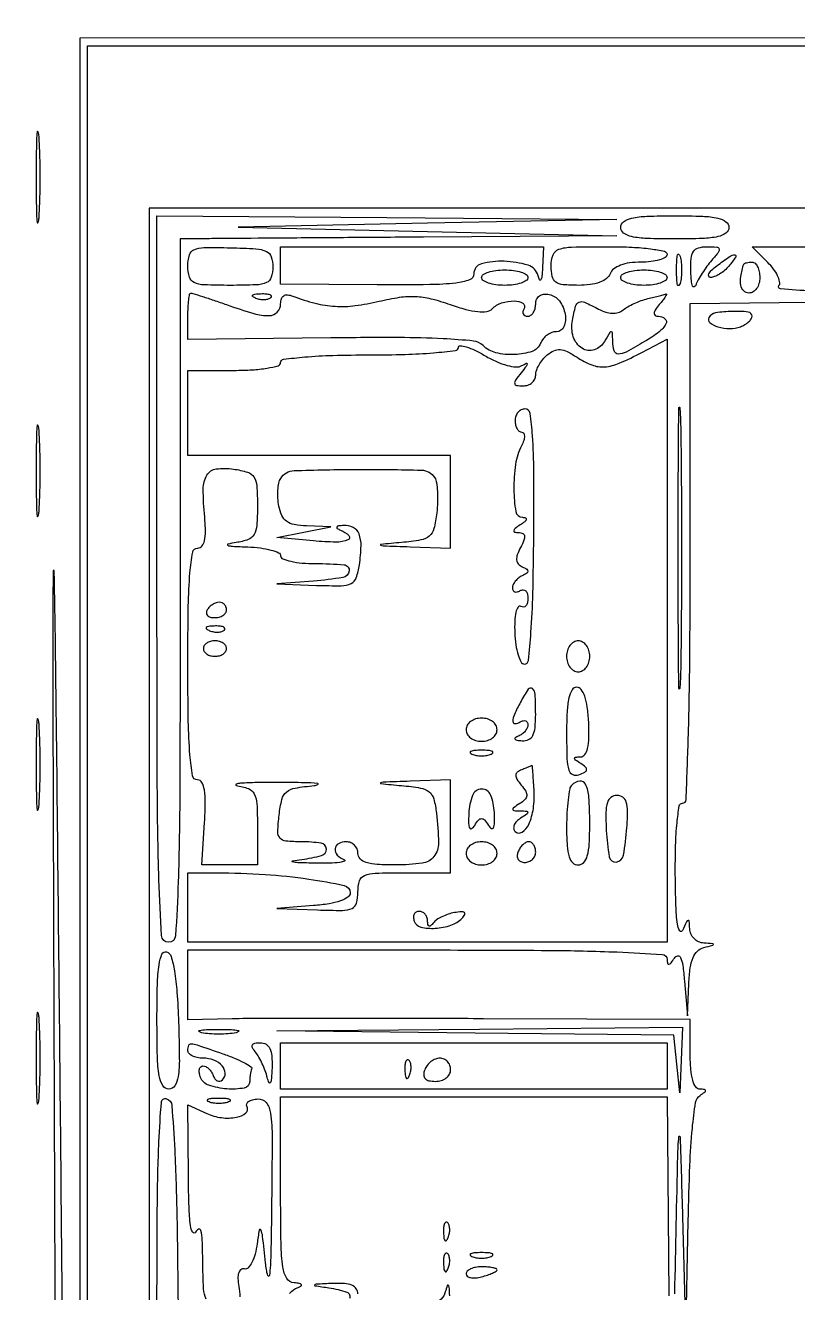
# Model space of a CAD drawing. Extents: x 23 to 255, y 40 to 184.
# Drawn here: x 95.34 to 103.8, y 161.9 to 175.77 of the extents above; entities that cross this region are included whole.
import ezdxf

# ---------------------------------------------------------------- set-up
doc = ezdxf.new("R2010")
doc.units = 0
doc.header["$MEASUREMENT"] = 0

msp = doc.modelspace()

# ---------------------------------------------------------------- linework, layer by layer
for points in [[(207.919475, 175.632891, 0.000007), (191.762556, 175.634099, 0.00002), (173.0434, 175.634494, 0.000013), (151.49745, 175.633531), (95.9364, 175.6296), (95.9364, 167.4234), (95.9364, 159.2172)], [(102.4506, 161.8821, -0.000193), (102.48318, 163.392046, -0.019366), (102.496021, 163.603373, -0.936672), (102.509064, 163.602928, -0.00086), (102.534981, 162.7281), (102.572752, 161.3745), (102.598574, 162.682228, -0.004525), (102.615989, 163.286886, -0.014002), (102.642865, 163.694467, -0.013295), (102.677127, 163.97757, -0.217792), (102.727848, 164.055682, 0.014304), (102.779391, 164.090537, 0.250517), (102.788007, 164.108075, 0.374542), (102.777129, 164.119728, 0.022702), (102.72555, 164.122705, -0.250085), (102.680113, 164.147667, -0.077213), (102.646897, 164.221217, -0.048342), (102.626146, 164.339642, -0.019216), (102.6198, 164.5047), (102.6198, 164.8854), (100.35675, 164.894366, 0.000491), (99.454579, 164.897053, 0.000611), (98.615576, 164.897704, 0.000496), (97.911029, 164.89669, 0.00463), (97.60725, 164.893139), (97.1208, 164.882947), (97.1208, 165.264873), (97.1208, 165.6468), (99.7434, 165.6468, -0.00168), (101.074108, 165.642327, -0.00839), (101.820341, 165.624787, -0.006198), (102.312482, 165.598838, -0.391743), (102.367295, 165.54105, 0.053819), (102.372226, 165.500084, 0.409556), (102.387081, 165.490645, 0.181323), (102.409923, 165.505291, 0.019464), (102.446204, 165.557983, -0.214594), (102.482491, 165.581963, -0.3426), (102.513532, 165.565048, -0.0698), (102.537685, 165.47856, -0.011243), (102.557028, 165.304183), (102.59024, 164.9277), (102.60502, 165.281047, -0.022413), (102.619712, 165.450229, -0.065649), (102.650027, 165.563026, -0.102697), (102.698506, 165.63414, -0.128747), (102.76785, 165.673083, 0.001923), (102.867355, 165.699496, 0.339035), (102.8736, 165.707647, 0.392517), (102.867165, 165.714581, 0.002113), (102.76785, 165.721586, -0.095774), (102.710871, 165.736571, -0.087643), (102.661543, 165.772007, -0.087694), (102.627362, 165.822178, -0.096038), (102.613854, 165.87945, 0.011173), (102.608711, 165.961645, 0.467319), (102.595935, 165.970606, 0.223503), (102.578397, 165.95576, 0.005675), (102.5352, 165.8583, -0.612214), (102.504745, 165.85628, -0.103059), (102.479367, 165.929667, -0.024082), (102.463099, 166.13416, -0.005908), (102.456546, 166.47165, -0.008719), (102.459687, 166.790914, -0.018226), (102.475512, 167.038899, -0.014388), (102.499475, 167.223708, -0.368737), (102.5352, 167.2542, 0.403237), (102.575145, 167.29267, 0.001676), (102.597996, 167.959228, 0.005592), (102.614748, 168.808016, 0.002138), (102.6198, 169.989714), (102.6198, 172.725228), (104.566867, 172.744403)], [(95.69618, 156.092772, 0.000016), (95.717608, 153.083264, 0.196413)], [(95.746477, 161.700108, 0.000177), (95.72845, 163.643763, 0.000183), (95.706066, 165.883646, 0.000178), (95.681864, 168.1425, 0.001636), (95.658171, 169.794553, 0.988867), (95.645104, 169.794469, 0.00195), (95.643508, 167.978635, 0.00017), (95.659018, 163.3626, 0.000318), (95.676122, 159.418744, 0.000529)], [(96.7824, 161.63535, -0.001763), (96.786759, 162.871347, -0.009324), (96.804167, 163.548515, -0.008404), (96.830594, 163.980104, -0.487476), (96.88815, 164.018282, -0.302341), (96.945341, 163.944912, -0.006147), (96.976094, 163.454352, -0.008474), (97.000449, 162.724679, -0.001872), (97.016309, 161.473232)], [(97.31982, 161.825207, -0.094941), (97.292641, 161.939292, -0.008085), (97.284054, 162.24165, 0.006948), (97.278107, 162.46931, 0.050796), (97.262739, 162.577171, 0.460116), (97.236911, 162.590139, 0.194336), (97.2054, 162.5589, -0.610868), (97.174948, 162.55682, -0.103955), (97.149561, 162.629726, -0.024164), (97.133297, 162.833631, -0.005916), (97.126746, 163.170436), (97.1208, 163.951173), (97.326905, 163.857265, 0.074892), (97.488062, 163.811268, 0.076939), (97.654073, 163.815429, 0.134634), (97.75541, 163.863917, 0.367984), (97.766523, 163.936641, -0.242211), (97.764433, 163.963276, -0.1491), (97.784982, 163.988023, -0.084955), (97.828409, 164.007016, -0.041925), (97.888061, 164.01658, -0.254214), (97.97759, 163.976309, -0.130939), (98.025668, 163.859288, -0.03298), (98.042505, 163.594466, -0.00246), (98.037178, 162.870892, -0.001872), (98.028161, 162.308225, -0.020677), (98.014407, 162.083443, -0.839549), (97.994708, 162.082031, -0.035563), (97.970304, 162.2205, 0.002305), (97.938588, 162.513113, 0.074096), (97.920151, 162.582279, 0.741313), (97.902091, 162.580221, 0.012738), (97.878776, 162.432, -0.031413), (97.856565, 162.318562, -0.05206), (97.822225, 162.227381, -0.070761), (97.781587, 162.168675, -0.259004), (97.740113, 162.155062, 0.198974), (97.701826, 162.147178, 0.166765), (97.676738, 162.11379, 0.090203), (97.668427, 162.052132, 0.033376), (97.678317, 161.964712, -0.035787), (97.690548, 161.851735, -0.185236)], [(98.233123, 161.886601, -0.118122), (98.32635, 161.952971, 0.051902), (98.360024, 161.970813, 0.449116), (98.362057, 161.985709, 0.185333), (98.340442, 161.997396, 0.021021), (98.28405, 162.002321, -0.252822), (98.204527, 162.050027, -0.098139), (98.160374, 162.175033, -0.032482), (98.140154, 162.430646, -0.003499), (98.136, 163.0242), (98.136, 164.0394), (100.251, 164.0394), (102.366, 164.0394), (102.384994, 161.86095)], [(98.982, 161.8821, 0.154004), (98.964304, 161.938192, 0.142411), (98.917138, 161.976073, 0.08325), (98.833942, 161.995345, 0.026901), (98.70705, 161.996324, 0.000897), (98.52392, 161.987552, 0.202175), (98.508732, 161.980241, 0.591928), (98.511684, 161.972046, 0.001448), (98.66475, 161.948405, -0.045007), (98.861823, 161.900116, -0.465097), (98.888351, 161.831695, -0.240543)], [(99.987386, 161.86095, 0.005718), (99.981295, 161.957588, 0.197309), (99.971283, 161.977595, 0.541772), (99.959184, 161.97417, 0.01159), (99.938883, 161.90325, -0.287879), (99.810252, 161.782311, -0.042998)]]:
    msp.add_lwpolyline(points, format="xyb")
msp.add_lwpolyline([(123.3045, 173.7684), (96.6978, 173.7684), (96.6978, 166.5351), (96.6978, 159.3018), (96.3594, 159.3018), (96.021, 159.3018), (96.021, 167.4234), (96.021, 175.545), (138.5325, 175.545)])
for points in [[(95.460099, 174.1068, 0.002911), (95.461953, 173.788313, 0.014551), (95.469226, 173.609907, 0.813012), (95.479871, 173.608454, 0.067956), (95.491171, 173.66265, 0.01099), (95.500856, 173.864852, 0.006471), (95.503988, 174.1068, 0.006471), (95.500856, 174.348748, 0.01099), (95.491171, 174.55095, 0.067956), (95.479871, 174.605146, 0.813012), (95.469226, 174.603693, 0.014551), (95.461953, 174.425287, 0.002911)], [(99.7434, 173.602272), (97.6707, 173.559891), (99.7434, 173.512463), (101.8161, 173.465035), (99.7011, 173.450242, 0.000035), (98.870884, 173.444377, 0.000049), (98.126615, 173.438994, 0.00003), (97.5001, 173.434365, 0.000615), (97.31115, 173.432725), (97.0362, 173.43), (97.0362, 169.5807, -0.000871), (97.032371, 167.382962, -0.007368), (97.014353, 166.3941, -0.007621), (96.985854, 165.803245, -0.395753), (96.9093, 165.7314, -0.396568), (96.832539, 165.803643, -0.007179), (96.804225, 166.41525, -0.007135), (96.786221, 167.436088, -0.000841), (96.7824, 169.7076), (96.7824, 173.6838), (99.29925, 173.664226), (101.8161, 173.644652)], [(103.0428, 173.5569, -0.241448), (103.010876, 173.494644, -0.103378), (102.92295, 173.455682, -0.044348), (102.756274, 173.435169, -0.008455), (102.4506, 173.43, -0.008455), (102.144926, 173.435169, -0.044348), (101.97825, 173.455682, -0.103378), (101.890324, 173.494644, -0.241448), (101.8584, 173.5569, -0.241448), (101.890324, 173.619156, -0.103378), (101.97825, 173.658118, -0.044348), (102.144926, 173.678631, -0.008455), (102.4506, 173.6838, -0.008455), (102.756274, 173.678631, -0.044348), (102.92295, 173.658118, -0.103378), (103.010876, 173.619156, -0.241448)], [(98.0514, 173.122772, -0.078187), (98.033732, 173.010475, -0.216294), (97.981136, 172.952658, -0.093069), (97.868758, 172.927407, -0.008856), (97.5861, 172.9224, -0.008624), (97.298597, 172.927359, -0.098168), (97.188568, 172.953145, -0.221599), (97.137339, 173.0129, -0.068251), (97.1208, 173.133499, -0.066424), (97.136955, 173.254565, -0.228575), (97.187494, 173.312803, -0.099493), (97.296149, 173.335769, -0.008253), (97.5861, 173.333872, -0.009237), (97.866286, 173.32223, -0.091735), (97.980004, 173.294045, -0.209242), (98.033344, 173.234723, -0.080125)], [(101.002586, 173.11275, -0.010989), (100.996612, 173.019728, -0.109045), (100.984997, 172.982617, -0.602595), (100.970711, 172.983109, -0.049066), (100.954083, 173.02815, 0.260001), (100.844621, 173.14232, 0.066892), (100.583295, 173.185599, 0.072554), (100.333556, 173.156924, 0.340187), (100.251, 173.049627, -0.314228), (100.204894, 172.983507, -0.059759), (100.054026, 172.947611, -0.025968), (99.769587, 172.929872, -0.003836), (99.1935, 172.928322), (98.136, 172.933592), (98.136, 173.139496), (98.136, 173.3454), (99.5742, 173.3454), (101.0124, 173.3454)], [(102.366, 173.2608, -0.27324), (102.346745, 173.228197, -0.054371), (102.281679, 173.201051, -0.043794), (102.188936, 173.18234, -0.027893), (102.078951, 173.1762, 0.034405), (101.956658, 173.167775, 0.056009), (101.855929, 173.142112, 0.071188), (101.782783, 173.101818, 0.140603), (101.743206, 173.0493, -0.14238), (101.702871, 172.996161, -0.072248), (101.628338, 172.955981, -0.055587), (101.52443, 172.93065, -0.032025), (101.395755, 172.9224, -0.021027), (101.227585, 172.929475, -0.133774), (101.148026, 172.958523, -0.189989), (101.108799, 173.018493, -0.050984), (101.097, 173.1339, -0.088353), (101.118799, 173.256301, -0.227967), (101.1816, 173.3172, -0.075599), (101.32137, 173.341313, -0.004982), (101.7315, 173.3454, -0.011522), (101.983399, 173.339594, -0.02162), (102.186225, 173.32143, -0.018508), (102.337841, 173.295472, -0.354925)], [(102.855451, 173.19735, 0.020859), (102.802651, 173.131375, 0.016194), (102.750658, 173.055513, 0.016473), (102.706734, 172.981484, 0.037571), (102.679818, 172.9224, -0.230856), (102.661883, 172.905193, -0.404033), (102.644902, 172.913543, -0.064543), (102.632008, 172.972057, -0.015927), (102.626479, 173.07045, -0.024704), (102.630142, 173.216295, -0.124116), (102.65573, 173.293128, -0.18394), (102.708769, 173.332497, -0.068788), (102.802112, 173.3454, -0.01673), (102.909057, 173.341821, -0.29789), (102.935301, 173.322037, -0.257691), (102.929765, 173.287422, -0.013408)], [(106.5114, 173.0916), (106.5114, 172.8378), (105.025907, 172.8378, -0.004031), (104.401627, 172.842833, -0.010154), (103.94727, 172.859393, -0.006105), (103.609284, 172.882734, -0.560413), (103.590793, 172.919314, 0.195088), (103.598153, 172.962646, 0.057736), (103.575764, 173.027493, 0.048417), (103.53114, 173.101175, 0.036039), (103.468886, 173.173114), (103.2966, 173.3454), (104.904, 173.3454), (106.5114, 173.3454)], [(102.508917, 172.94355, -0.161593), (102.494678, 172.921627, -0.542911), (102.481592, 172.925969, -0.052887), (102.472572, 172.985682, -0.011065), (102.470227, 173.0916, -0.011065), (102.472572, 173.197518, -0.052887), (102.481592, 173.257231, -0.542911), (102.494678, 173.261573, -0.161593), (102.508917, 173.23965, -0.039571), (102.520948, 173.172201, -0.024357), (102.524876, 173.0916, -0.024357), (102.520948, 173.010999, -0.039571)], [(103.0428, 173.1339, -0.041094), (102.995453, 173.085545, -0.039927), (102.940398, 173.045067, -0.042752), (102.886141, 173.017594, -0.10323), (102.842091, 173.009691, -0.282417), (102.822256, 173.022649, -0.239048), (102.822961, 173.048077, -0.079596), (102.854115, 173.088567, -0.027143), (102.91092, 173.136591, -0.009424), (103.051772, 173.239011, -0.158883), (103.106122, 173.25551, -0.598434), (103.117802, 173.232622, -0.021517)], [(103.3812, 173.007, -0.068844), (103.372253, 172.94233, -0.085114), (103.346122, 172.887502, -0.09991), (103.307323, 172.850843, -0.140386), (103.261786, 172.8378, -0.199037), (103.205252, 172.861233, -0.153543), (103.174118, 172.921005, -0.08573), (103.173675, 173.020099, -0.032616), (103.205527, 173.15505, -0.229699), (103.213151, 173.163258, -0.035637), (103.23495, 173.169987, -0.033634), (103.263723, 173.174659, -0.02343), (103.2966, 173.1762, -0.191087), (103.328907, 173.163385, -0.088204), (103.356349, 173.126497, -0.068025), (103.374966, 173.071754, -0.048028)], [(100.8432, 173.007, -0.254951), (100.825471, 172.974491, -0.06271), (100.768646, 172.947251, -0.048861), (100.686627, 172.928556, -0.031626), (100.5894, 172.9224, -0.031626), (100.492173, 172.928556, -0.048861), (100.410154, 172.947251, -0.06271), (100.353329, 172.974491, -0.254951), (100.3356, 173.007, -0.254951), (100.353329, 173.039509, -0.06271), (100.410154, 173.066749, -0.048861), (100.492173, 173.085444, -0.031626), (100.5894, 173.0916, -0.031626), (100.686627, 173.085444, -0.048861), (100.768646, 173.066749, -0.06271), (100.825471, 173.039509, -0.254951)], [(102.366, 173.007, -0.254951), (102.348271, 172.974491, -0.06271), (102.291446, 172.947251, -0.048861), (102.209427, 172.928556, -0.031626), (102.1122, 172.9224, -0.031626), (102.014973, 172.928556, -0.048861), (101.932954, 172.947251, -0.06271), (101.876129, 172.974491, -0.254951), (101.8584, 173.007, -0.254951), (101.876129, 173.039509, -0.06271), (101.932954, 173.066749, -0.048861), (102.014973, 173.085444, -0.031626), (102.1122, 173.0916, -0.031626), (102.209427, 173.085444, -0.048861), (102.291446, 173.066749, -0.06271), (102.348271, 173.039509, -0.254951)], [(97.5438, 172.7109, 0.013607), (97.844212, 172.614016, 0.075151), (98.012143, 172.591251, 0.201171), (98.099842, 172.629611, 0.19269), (98.136, 172.719951, -0.076768), (98.144592, 172.775582, -0.178266), (98.17007, 172.808458, -0.167012), (98.212158, 172.818211, -0.065882), (98.270759, 172.80419, 0.029332), (98.515713, 172.72633, 0.04741), (98.731669, 172.692726, 0.046593), (98.952744, 172.700136, 0.027213), (99.213739, 172.747908, -0.021463), (99.438934, 172.791808, -0.048723), (99.611967, 172.800855, -0.049948), (99.78084, 172.776205, -0.023612), (99.991914, 172.712765, 0.017581), (100.164295, 172.65868, 0.042457), (100.295528, 172.634256, 0.061136), (100.391652, 172.636465, 0.161456), (100.452401, 172.666961, -0.120094), (100.555027, 172.729368, -0.075797), (100.694199, 172.751257, -0.137239), (100.787022, 172.725761, -0.417947), (100.8009, 172.6686, 0.082592), (100.787659, 172.636274, 0.161196), (100.790291, 172.608851, 0.182303), (100.808179, 172.590623, 0.108972), (100.838207, 172.584, 0.146859), (100.872373, 172.594256, 0.099093), (100.901482, 172.623099, 0.082885), (100.921105, 172.666219, 0.065509), (100.9278, 172.717103, -0.099718), (100.938344, 172.769449, -0.140123), (100.967991, 172.806413, -0.127179), (101.015177, 172.824355, -0.074817), (101.07585, 172.821989, -0.189855), (101.187028, 172.751731, -0.110901), (101.250899, 172.605206, -0.145498), (101.237576, 172.470785, -0.304696), (101.154235, 172.4148, 0.092222), (101.103294, 172.405324, 0.06675), (101.052545, 172.377523, 0.065084), (101.009672, 172.336411, 0.077648), (100.981806, 172.2879, -0.22297), (100.889807, 172.199468, -0.071988), (100.699119, 172.164151, -0.068413), (100.493011, 172.184249, -0.138776), (100.351973, 172.263067, 0.173463), (100.246765, 172.31284, 0.01204), (99.914773, 172.337554, 0.011963), (99.429832, 172.350312, 0.003516), (98.685353, 172.346846), (97.1208, 172.328559), (97.1208, 172.58318, -0.011674), (97.12308, 172.6808, -0.019259), (97.130101, 172.763005, -0.013937), (97.139928, 172.827334, -0.362574), (97.152464, 172.8378, -0.076837), (97.175082, 172.834303, -0.001707), (97.28048, 172.800523, -0.003828), (97.403679, 172.759528, -0.002574)], [(98.028487, 172.786688, -0.126455), (98.000829, 172.770339, -0.060344), (97.959772, 172.763642, -0.05415), (97.912603, 172.766808, -0.051402), (97.866338, 172.780009, -0.054073), (97.831087, 172.798752, -0.470617), (97.829628, 172.81417, -0.168741), (97.854311, 172.826126, -0.018894), (97.91745, 172.831121, -0.028489), (97.976347, 172.830191, -0.077125), (98.016954, 172.820824, -0.208169), (98.032397, 172.805203, -0.296942)], [(102.2814, 172.7109, 0.024942), (102.237602, 172.652423, 0.128583), (102.224331, 172.614571, 0.300026), (102.236378, 172.592599, 0.122183), (102.271041, 172.584, -0.179498), (102.343263, 172.55721, -0.35302), (102.353654, 172.500636, -0.106732), (102.27675, 172.411116, -0.028716), (102.120297, 172.30614, -0.010173), (101.917183, 172.191667, -0.125962), (101.831796, 172.170566, -0.33094), (101.78713, 172.204347, -0.066775), (101.771227, 172.30905, 0.007158), (101.768236, 172.403401, 0.402624), (101.756585, 172.414459, 0.260419), (101.739283, 172.404649, 0.004533), (101.682111, 172.308491, -0.181822), (101.568607, 172.216002, -0.229519), (101.435892, 172.232975, -0.173619), (101.339908, 172.359615, -0.124038), (101.329521, 172.538704, -0.018245), (101.365149, 172.694104, -0.22883), (101.40345, 172.738506, -0.212563), (101.463828, 172.737916, -0.015684), (101.61557, 172.662729, 0.044835), (101.694324, 172.629266, 0.069711), (101.766892, 172.616587, 0.082239), (101.830997, 172.624989, 0.097031), (101.884958, 172.653626, -0.042992), (101.935408, 172.687802, -0.020381), (102.005527, 172.723308, -0.020029), (102.08237, 172.754708, -0.026717), (102.1545, 172.776583, 0.001061), (102.2216, 172.793227, 0.001363), (102.283253, 172.808838, 0.001043), (102.334874, 172.822174, 0.011761), (102.355209, 172.827986, -0.642968), (102.359862, 172.822785, -0.037399), (102.346525, 172.79764, -0.022343), (102.319665, 172.758974, -0.010228)], [(102.823833, 172.571715, 0.380357), (102.83361, 172.515326, 0.096043), (102.923473, 172.468463, 0.068273), (103.05399, 172.448355, 0.096027), (103.1697, 172.468806, 0.042657), (103.218255, 172.492361, 0.050189), (103.259323, 172.522762, 0.057563), (103.28757, 172.55508, 0.151973), (103.2966, 172.584102, 0.384533), (103.254704, 172.630523, 0.032157), (103.078766, 172.637229, 0.032659), (102.897442, 172.620593, 0.218055)], [(100.776966, 172.043626, -0.026143), (100.824251, 172.068789, -0.580728), (100.834484, 172.061554, -0.139431), (100.824275, 172.035545, -0.007603), (100.769391, 171.96574, 0.014496), (100.706832, 171.883875, 0.194971), (100.698092, 171.847915, 0.332946), (100.718584, 171.827591, 0.034637), (100.790541, 171.8226, 0.083552), (100.842961, 171.831421, 0.092895), (100.88748, 171.856834, 0.100549), (100.917251, 171.894689, 0.117029), (100.9278, 171.939141, -0.086375), (100.936891, 171.991373, -0.043569), (100.964952, 172.052282, -0.041542), (101.005883, 172.111874, -0.048335), (101.054276, 172.160649, -0.065855), (101.127682, 172.206793, -0.128111), (101.195377, 172.218752, -0.097359), (101.272721, 172.197005, -0.027967), (101.380911, 172.134466, 0.052226), (101.543611, 172.050654, 0.112441), (101.6823, 172.030064, 0.083039), (101.842526, 172.069657, 0.019771), (102.09105, 172.188939), (102.366, 172.334545), (102.366, 169.032973), (102.366, 165.7314), (99.7434, 165.7314), (97.1208, 165.7314), (97.1208, 166.1121), (97.1208, 166.4928), (97.43805, 166.492199, -0.015839), (97.965048, 166.4745, -0.020846), (98.443293, 166.423164, -0.014488), (98.832789, 166.353256, -0.354927), (98.8974, 166.273702, -0.244287), (98.871978, 166.224773, -0.06845), (98.792916, 166.184041, -0.045637), (98.667523, 166.152312, -0.019486), (98.49555, 166.131984), (98.0937, 166.100298), (98.53785, 166.085049, 0.008809), (98.813723, 166.080441, 0.10416), (98.91796, 166.102494, 0.229829), (98.96669, 166.160007, 0.06286), (98.982, 166.2813, -0.072846), (98.999793, 166.402783, -0.224968), (99.05391, 166.462837, -0.091609), (99.171354, 166.488126, -0.007344), (99.4896, 166.4928), (99.9972, 166.4928), (99.9972, 167.0004), (99.9972, 167.508), (99.55305, 167.49322, 0.000552), (99.259026, 167.48311, 0.107603), (99.230432, 167.475814, 0.753134), (99.231936, 167.467748, 0.001125), (99.459712, 167.446482, -0.018963), (99.66693, 167.419652, -0.126385), (99.761258, 167.37774, -0.161383), (99.812045, 167.30043, -0.036508), (99.841841, 167.144013, -0.024453), (99.863489, 166.818255, -0.171934), (99.813787, 166.669806, -0.196059), (99.685702, 166.596474, -0.033204), (99.398797, 166.5774, -0.014402), (99.194201, 166.583295, -0.059556), (99.072616, 166.604989, -0.123367), (99.006688, 166.644602, -0.198617), (98.982, 166.7043, 0.099038), (98.972312, 166.75273, 0.097945), (98.944723, 166.793923, 0.097945), (98.90353, 166.821512, 0.099038), (98.8551, 166.8312, 0.121389), (98.769377, 166.810077, 0.250307), (98.731664, 166.754604, 0.222484), (98.755078, 166.686535, 0.104915), (98.83395, 166.633429, -0.671958), (98.834011, 166.618082, -0.069872), (98.78438, 166.605308, -0.023172), (98.672289, 166.597891, -0.008987), (98.5167, 166.597618, -0.00335), (98.325313, 166.602005, -0.06018), (98.264687, 166.611157, -0.796576), (98.265203, 166.622731, -0.014371), (98.36865, 166.638599, 0.036116), (98.583852, 166.681253, 0.343792), (98.636311, 166.751615, 0.365193), (98.580392, 166.815128, 0.037169), (98.364488, 166.8312, -0.021375), (98.193299, 166.838522, -0.199203), (98.129044, 166.871871, -0.187314), (98.105107, 166.94211, -0.018586), (98.119425, 167.122863, -0.030463), (98.15029, 167.295289, -0.159737), (98.200363, 167.376083, -0.133818), (98.2935, 167.419149, -0.019056), (98.504288, 167.446482, 0.10291), (98.543163, 167.458335, 0.740019), (98.540813, 167.46967, 0.01847), (98.393931, 167.477799, 0.003857), (98.136, 167.480544, 0.004378), (97.874092, 167.479017, 0.01336), (97.696477, 167.471677, 0.083816), (97.647948, 167.460045, 0.755776), (97.64955, 167.447405, -0.052242), (97.782819, 167.412703, -0.186334), (97.847475, 167.355124, -0.10709), (97.876113, 167.248084, -0.012014), (97.8822, 166.994781), (97.8822, 166.5774), (97.57827, 166.5774), (97.274341, 166.5774), (97.30332, 167.042815, 0.012428), (97.311451, 167.260519, 0.044027), (97.300914, 167.399782, 0.084054), (97.273168, 167.480463, 0.274859), (97.22655, 167.508115, -0.365979), (97.172739, 167.553494, -0.021349), (97.143711, 167.782952, -0.016964), (97.125591, 168.150754, -0.003825), (97.1208, 168.777, -0.003732), (97.125537, 169.411682, -0.017493), (97.14375, 169.776304, -0.023547), (97.173411, 169.999749, -0.362689), (97.228786, 170.046, 0.22726), (97.274693, 170.068002, 0.114783), (97.303155, 170.127169, 0.060114), (97.313421, 170.229775, 0.018681), (97.304467, 170.384745, -0.021912), (97.288581, 170.694375, -0.137909), (97.32985, 170.845458, -0.228009), (97.431592, 170.912365, -0.069884), (97.620564, 170.911196, -0.036526), (97.773751, 170.877142, -0.177891), (97.843687, 170.82465, -0.128662), (97.875209, 170.729181, -0.01575), (97.8822, 170.507317, -0.01591), (97.875347, 170.291996, -0.116113), (97.845547, 170.193866, -0.17677), (97.780597, 170.139727, -0.048685), (97.64955, 170.106595, 0.017117), (97.557985, 170.0895, 0.745214), (97.557073, 170.076693, 0.077547), (97.608309, 170.065972, 0.004063), (97.77645, 170.058676, -0.022151), (97.914242, 170.047694, -0.035113), (98.030382, 170.024872, -0.03908), (98.114222, 169.994994, -0.295782), (98.136, 169.9614, 0.31052), (98.158591, 169.928532, 0.036969), (98.247831, 169.901651, 0.033738), (98.370786, 169.882915, 0.020945), (98.5167, 169.8768, -0.02117), (98.831994, 169.863444, -0.421633), (98.88737, 169.796089, -0.337794), (98.818195, 169.723518, -0.019787), (98.49555, 169.685184), (98.0937, 169.653498), (98.528248, 169.638249, 0.010227), (98.800401, 169.634269, 0.110657), (98.906883, 169.65878, 0.200112), (98.963554, 169.722217, 0.047132), (98.998059, 169.863266, 0.028215), (99.016683, 170.071237, 0.103323), (98.994029, 170.200863, 0.181367), (98.930595, 170.270647, 0.131125), (98.8269, 170.293121, 0.019378), (98.770705, 170.288272, 0.209411), (98.751572, 170.276863, 0.436971), (98.754582, 170.262292, 0.039934), (98.79165, 170.243771, -0.100111), (98.883108, 170.183447, -0.539149), (98.873378, 170.135646, -0.100078), (98.740979, 170.11134, -0.019129), (98.49555, 170.125142), (98.0937, 170.163204), (98.3898, 170.220365), (98.6859, 170.277526), (98.420812, 170.288663, -0.035174), (98.285565, 170.303917, -0.109672), (98.201687, 170.339488, -0.131029), (98.149235, 170.402956, -0.060373), (98.11634, 170.505831, -0.032966), (98.105706, 170.591861, -0.031408), (98.106211, 170.679959, -0.032964), (98.116715, 170.757629, -0.08854), (98.137167, 170.809287, -0.25022), (98.282574, 170.89387, -0.008141), (98.980103, 170.907961, -0.00811), (99.677908, 170.899374, -0.252334), (99.822755, 170.815887, -0.101476), (99.842354, 170.762412, -0.022978), (99.852358, 170.665733, -0.022888), (99.853665, 170.551021, -0.020464), (99.844707, 170.432268, -0.030179), (99.813789, 170.258977, -0.15963), (99.763754, 170.178004, -0.134206), (99.670678, 170.134877, -0.019063), (99.459712, 170.107518, 0.001125), (99.231936, 170.086252, 0.753134), (99.230432, 170.078186, 0.107603), (99.259026, 170.07089, 0.000552), (99.55305, 170.06078), (99.9972, 170.046), (99.9972, 170.5536), (99.9972, 171.0612), (98.559, 171.0612), (97.1208, 171.0612), (97.1208, 171.5265), (97.1208, 171.9918), (97.6284, 171.9918, 0.015416), (97.82436, 171.997843, 0.025878), (97.98795, 172.016475, 0.024068), (98.110347, 172.042982, 0.339565), (98.136, 172.0764, -0.377473), (98.16832, 172.113111, -0.010078), (98.400375, 172.138011, -0.014876), (98.707504, 172.155533, -0.00681), (99.1089, 172.161, 0.007081), (99.498897, 172.166523, 0.013877), (99.808936, 172.183927, 0.008247), (100.051168, 172.20831, 0.380399), (100.0818, 172.242747, -0.434908), (100.102426, 172.261974, -0.057982), (100.167961, 172.249644, -0.038279), (100.26254, 172.212052, -0.019552), (100.375116, 172.151433, 0.02837), (100.498613, 172.087716, 0.039393), (100.615909, 172.046111, 0.045318), (100.714608, 172.029013, 0.156836)], [(100.7022, 171.4419, 0.055959), (100.70765, 171.393359, 0.075453), (100.723784, 171.352277, 0.094753), (100.747645, 171.324728, 0.168588), (100.775677, 171.315, -0.264997), (100.79731, 171.302669, -0.138403), (100.805527, 171.271724, -0.077013), (100.797378, 171.224024, -0.037542), (100.773383, 171.16695, 0.081286), (100.707772, 170.962701, 0.040025), (100.68902, 170.689766, 0.03699), (100.709912, 170.445602, 0.364728), (100.782326, 170.383105, -0.083237), (100.816773, 170.376884, -0.394644), (100.825119, 170.360627, -0.157066), (100.808265, 170.335402, -0.024111), (100.7586, 170.2998, 0.018193), (100.702634, 170.260675, 0.179261), (100.68739, 170.236867, 0.412798), (100.697185, 170.221524, 0.051975), (100.740427, 170.216495, -0.104121), (100.786178, 170.206293, -0.258359), (100.805955, 170.179631, -0.131767), (100.799789, 170.13226, -0.024985), (100.762252, 170.052825, 0.034948), (100.72675, 169.97365, 0.109783), (100.71907, 169.91624, 0.160225), (100.737219, 169.873727, 0.103429), (100.780426, 169.841325, -0.030248), (100.830976, 169.813853, -0.260508), (100.842909, 169.792154, -0.257608), (100.83073, 169.770438, -0.029708), (100.77975, 169.74285, 0.058714), (100.739309, 169.717836, 0.055996), (100.705064, 169.68375, 0.060477), (100.68177, 169.64618, 0.108982), (100.674, 169.610957, 0.121914), (100.680739, 169.583731, 0.187673), (100.698851, 169.56802, 0.151112), (100.726241, 169.566827, 0.074422), (100.7586, 169.5807, -0.146489), (100.790697, 169.58933, -0.191582), (100.818349, 169.577417, -0.134005), (100.837028, 169.544714, -0.063222), (100.8432, 169.4961, -0.058155), (100.83749, 169.447172, -0.124963), (100.820041, 169.413737, -0.190954), (100.794238, 169.400831, -0.161381), (100.764362, 169.407939, 0.416466), (100.734846, 169.400852, 0.081391), (100.712139, 169.34457, 0.044718), (100.699128, 169.24632, 0.020445), (100.698946, 169.116832, 0.02545), (100.710745, 168.986618, 0.039739), (100.735377, 168.876826, 0.046953), (100.767792, 168.798848, 0.277563), (100.804117, 168.777, 0.382929), (100.848066, 168.816442, 0.00858), (100.875943, 169.122534, 0.012264), (100.896946, 169.549624, 0.004135), (100.907131, 170.1729, 0.003269), (100.908212, 170.878638, 0.016064), (100.893423, 171.27674, 0.020951), (100.866173, 171.520884, 0.370065), (100.810299, 171.5688, 0.116645), (100.769066, 171.559048, 0.100525), (100.733954, 171.531523, 0.093015), (100.710384, 171.490363, 0.083838)], [(102.513898, 168.67125, -0.018998), (102.50464, 168.507666, -0.945007), (102.495894, 168.507998, -0.003865), (102.489925, 169.060037, -0.000771), (102.488405, 170.046, -0.000771), (102.489925, 171.031963, -0.003865), (102.495894, 171.584002, -0.945007), (102.50464, 171.584334, -0.018998), (102.513898, 171.42075, -0.002921), (102.521846, 170.79492, -0.001714), (102.524414, 170.046, -0.001714), (102.521846, 169.29708, -0.002921)], [(95.460099, 170.892, 0.002911), (95.461953, 170.573513, 0.014551), (95.469226, 170.395107, 0.813012), (95.479871, 170.393654, 0.067956), (95.491171, 170.44785, 0.01099), (95.500856, 170.650052, 0.006471), (95.503988, 170.892, 0.006471), (95.500856, 171.133948, 0.01099), (95.491171, 171.33615, 0.067956), (95.479871, 171.390346, 0.813012), (95.469226, 171.388893, 0.014551), (95.461953, 171.210487, 0.002911)], [(97.3323, 169.3692, 0.139169), (97.323168, 169.337082, 0.191142), (97.334117, 169.309451, 0.138808), (97.365239, 169.290798, 0.066118), (97.411907, 169.2846, 0.062283), (97.462338, 169.290906, 0.080552), (97.505056, 169.309451, 0.097988), (97.533646, 169.336935, 0.153634), (97.5438, 169.3692, 0.092995), (97.537741, 169.401495, 0.096318), (97.520415, 169.428949, 0.099231), (97.494567, 169.447323, 0.105429), (97.464193, 169.4538, 0.089642), (97.429881, 169.447599, 0.053229), (97.392611, 169.428949, 0.051032), (97.358205, 169.401561, 0.06081)], [(97.358738, 169.142209, 0.051402), (97.405003, 169.129008, 0.05415), (97.452172, 169.125842, 0.060344), (97.493229, 169.132539, 0.126455), (97.520888, 169.148888, 0.296942), (97.524797, 169.167403, 0.208169), (97.509354, 169.183024, 0.077125), (97.468747, 169.192391, 0.028489), (97.40985, 169.193321, 0.018894), (97.346711, 169.188326, 0.168741), (97.322028, 169.17637, 0.470617), (97.323487, 169.160952, 0.054073)], [(97.29, 168.9462, 0.148195), (97.299777, 168.913937, 0.098894), (97.327277, 168.886451, 0.082425), (97.368386, 168.867919, 0.064853), (97.4169, 168.8616, 0.064853), (97.465414, 168.867919, 0.082425), (97.506523, 168.886451, 0.098894), (97.534023, 168.913937, 0.148195), (97.5438, 168.9462, 0.148195), (97.534023, 168.978463, 0.098894), (97.506523, 169.005949, 0.082425), (97.465414, 169.024481, 0.064853), (97.4169, 169.0308, 0.064853), (97.368386, 169.024481, 0.082425), (97.327277, 169.005949, 0.098894), (97.299777, 168.978463, 0.148195)], [(101.2662, 168.8616, 0.072314), (101.275664, 168.796508, 0.08892), (101.303213, 168.74175, 0.10214), (101.344391, 168.705361, 0.130775), (101.3931, 168.6924, 0.130775), (101.441809, 168.705361, 0.10214), (101.482988, 168.74175, 0.08892), (101.510536, 168.796508, 0.072314), (101.52, 168.8616, 0.072314), (101.510536, 168.926692, 0.08892), (101.482988, 168.98145, 0.10214), (101.441809, 169.017839, 0.130775), (101.3931, 169.0308, 0.130775), (101.344391, 169.017839, 0.10214), (101.303213, 168.98145, 0.08892), (101.275664, 168.926692, 0.072314)], [(100.761577, 168.359562, 0.016728), (100.694742, 168.223965, 0.103058), (100.677921, 168.148427, 0.434013), (100.702401, 168.1249, 0.125697), (100.7586, 168.1425, -0.074422), (100.790959, 168.156373, -0.151112), (100.818349, 168.15518, -0.187673), (100.836461, 168.139469, -0.121914), (100.8432, 168.112243, -0.111184), (100.835379, 168.077506, -0.064692), (100.812136, 168.041412, -0.05974), (100.777886, 168.009497, -0.061896), (100.73745, 167.987029, 0.051902), (100.703776, 167.969187, 0.449116), (100.701743, 167.954291, 0.185333), (100.723358, 167.942604, 0.021021), (100.77975, 167.937679, 0.1177), (100.850712, 167.95127, 0.170216), (100.896552, 167.994906, 0.095759), (100.921088, 168.079625, 0.022745), (100.9278, 168.2271, 0.011548), (100.922713, 168.44733, 0.216219), (100.891945, 168.507591, 0.439497), (100.845859, 168.500374, 0.023979)], [(101.2662, 168.018255, 0.007945), (101.270605, 167.74106, 0.063961), (101.290809, 167.61549, 0.21805), (101.33333, 167.56668, 0.200413), (101.400193, 167.564728, 0.027745), (101.466538, 167.594506, 0.234956), (101.485295, 167.62013, 0.265879), (101.475054, 167.648242, 0.034191), (101.421343, 167.687678, -0.012378), (101.363482, 167.726397, -0.232158), (101.353276, 167.745074, -0.396827), (101.363881, 167.75737, -0.022943), (101.418148, 167.760505, 0.236374), (101.465936, 167.785144, 0.100155), (101.496884, 167.852467, 0.053906), (101.511223, 167.967945, 0.016887), (101.50809, 168.1425, 0.020101), (101.492868, 168.307641, 0.049748), (101.465007, 168.425819, 0.078619), (101.426322, 168.498724, 0.235733), (101.377292, 168.5232, 0.267218), (101.326244, 168.49382, 0.077598), (101.292003, 168.405917, 0.042134), (101.271894, 168.254851, 0.012031)], [(95.460099, 167.6772, 0.002911), (95.461953, 167.358713, 0.014551), (95.469226, 167.180307, 0.813012), (95.479871, 167.178854, 0.067956), (95.491171, 167.23305, 0.01099), (95.500856, 167.435252, 0.006471), (95.503988, 167.6772, 0.006471), (95.500856, 167.919148, 0.01099), (95.491171, 168.12135, 0.067956), (95.479871, 168.175546, 0.813012), (95.469226, 168.174093, 0.014551), (95.461953, 167.995687, 0.002911)], [(100.1664, 168.0579, 0.130775), (100.179361, 168.009191, 0.10214), (100.21575, 167.968012, 0.08892), (100.270508, 167.940464, 0.072314), (100.3356, 167.931, 0.072314), (100.400692, 167.940464, 0.08892), (100.45545, 167.968012, 0.10214), (100.491839, 168.009191, 0.130775), (100.5048, 168.0579, 0.130775), (100.491839, 168.106609, 0.10214), (100.45545, 168.147787, 0.08892), (100.400692, 168.175336, 0.072314), (100.3356, 168.1848, 0.072314), (100.270508, 168.175336, 0.08892), (100.21575, 168.147787, 0.10214), (100.179361, 168.106609, 0.130775)], [(100.22985, 167.790371, 0.057986), (100.278073, 167.777145, 0.037979), (100.3356, 167.772769, 0.037979), (100.393127, 167.777145, 0.057986), (100.44135, 167.790371, 0.174857), (100.459064, 167.806215, 0.447206), (100.453908, 167.820507, 0.078554), (100.411016, 167.830403, 0.017491), (100.3356, 167.833042, 0.017491), (100.260184, 167.830403, 0.078554), (100.217292, 167.820507, 0.447206), (100.212136, 167.806215, 0.174857)], [(100.776219, 167.619994, 0.067172), (100.726708, 167.591927, 0.225918), (100.71007, 167.559698, 0.153858), (100.721984, 167.517168, 0.028574), (100.770779, 167.451025, -0.03849), (100.818412, 167.383705, -0.157752), (100.829474, 167.335576, -0.179207), (100.809719, 167.293795, -0.052627), (100.75316, 167.249048, 0.009621), (100.684975, 167.204042, 0.265087), (100.67599, 167.185435, 0.372279), (100.688295, 167.173023, 0.014122), (100.7586, 167.1696, -0.013262), (100.830553, 167.16622, -0.384189), (100.842319, 167.153933, -0.256254), (100.832891, 167.135445, -0.008396), (100.76105, 167.088304, 0.060905), (100.718299, 167.053337, 0.094362), (100.692427, 167.013449, 0.125728), (100.687152, 166.975212, 0.169686), (100.7022, 166.944, 0.354714), (100.778907, 166.93602, 0.142742), (100.852422, 167.021695, 0.072985), (100.902311, 167.195271, 0.048747), (100.90992, 167.40225, 0.001449), (100.903237, 167.507226, 0.002506), (100.89699, 167.594471, 0.000458), (100.891123, 167.670121, 0.736553), (100.889359, 167.670521, -0.155792), (100.885285, 167.666818, -0.002169), (100.854532, 167.652924, -0.005832), (100.818382, 167.637283, -0.003777)], [(101.3226, 167.4516, 0.153014), (101.300462, 167.409255, 0.014358), (101.282768, 167.291653, 0.017364), (101.270314, 167.147028, 0.012795), (101.2662, 166.9863, 0.014849), (101.272143, 166.786235, 0.060456), (101.293914, 166.6667, 0.124108), (101.333553, 166.601737, 0.196463), (101.3931, 166.5774, 0.211442), (101.453635, 166.604197, 0.118311), (101.493082, 166.6761, 0.054498), (101.514364, 166.810225, 0.01212), (101.52, 167.0427, 0.016329), (101.510908, 167.321025, 0.096409), (101.473929, 167.461425, 0.327977), (101.409742, 167.49543, 0.161058)], [(100.195415, 167.142198, 0.013307), (100.193815, 167.029799, 0.112157), (100.205573, 166.980855, 0.46965), (100.227779, 166.975573, 0.088646), (100.260437, 167.010677, -0.030595), (100.304263, 167.070324, -0.22256), (100.3356, 167.085, -0.22256), (100.366937, 167.070324, -0.030595), (100.410763, 167.010677, 0.100443), (100.442968, 166.977644, 0.464592), (100.465369, 166.983891, 0.104606), (100.477054, 167.036017, 0.01323), (100.475386, 167.151964, 0.085658), (100.434041, 167.344295, 0.315654), (100.335416, 167.408439, 0.299596), (100.236418, 167.338205, 0.082874)], [(101.701201, 166.95635, 0.028804), (101.733003, 166.666576, 0.403436), (101.809808, 166.609753, 0.326437), (101.888532, 166.68473, 0.026291), (101.926714, 166.985825, 0.015695), (101.93434, 167.166509, 0.078154), (101.919693, 167.266676, 0.168293), (101.881287, 167.31884, 0.151822), (101.817066, 167.3388, 0.162015), (101.752328, 167.317257, 0.15988), (101.712983, 167.261112, 0.072305), (101.696653, 167.152921, 0.014293)], [(100.1664, 166.7043, 0.130775), (100.179361, 166.655591, 0.10214), (100.21575, 166.614413, 0.08892), (100.270508, 166.586864, 0.072314), (100.3356, 166.5774, 0.072314), (100.400692, 166.586864, 0.08892), (100.45545, 166.614413, 0.10214), (100.491839, 166.655591, 0.130775), (100.5048, 166.7043, 0.130775), (100.491839, 166.753009, 0.10214), (100.45545, 166.794187, 0.08892), (100.400692, 166.821736, 0.072314), (100.3356, 166.8312, 0.072314), (100.270508, 166.821736, 0.08892), (100.21575, 166.794187, 0.10214), (100.179361, 166.753009, 0.130775)], [(100.733417, 166.7184, 0.098834), (100.72606, 166.675381, 0.141557), (100.737754, 166.638735, 0.143627), (100.76701, 166.614325, 0.102873), (100.808966, 166.6056, 0.09384), (100.854327, 166.614189, 0.096571), (100.892892, 166.638735, 0.099069), (100.918706, 166.67536, 0.104492), (100.9278, 166.7184, 0.065168), (100.922156, 166.761523, 0.082647), (100.905608, 166.798065, 0.098991), (100.881062, 166.822509, 0.147551), (100.852251, 166.8312, 0.126747), (100.820153, 166.82293, 0.063851), (100.78618, 166.798065, 0.057165), (100.755588, 166.76154, 0.054209)], [(99.597626, 165.96405, 0.254074), (99.671049, 165.898053, 0.073361), (99.828287, 165.884163, 0.067163), (100.000688, 165.917762, 0.119303), (100.122301, 165.994702, 0.059639), (100.151842, 166.033553, 0.384034), (100.147293, 166.055721, 0.180476), (100.114863, 166.064976, 0.021537), (100.0395, 166.05572, 0.037876), (99.970166, 166.038681, 0.034269), (99.901745, 166.010938, 0.035977), (99.84389, 165.977378, 0.085105), (99.808145, 165.9429, -0.047673), (99.78189, 165.913496, -0.273631), (99.762287, 165.909268, -0.268886), (99.748882, 165.924438, -0.04656), (99.744695, 165.96405, 0.085141), (99.737258, 166.004434, 0.092525), (99.716858, 166.038736, 0.099053), (99.686812, 166.061686, 0.1142), (99.65175, 166.0698, 0.128997), (99.619847, 166.06143, 0.147196), (99.598045, 166.038736, 0.124609), (99.590194, 166.004451, 0.07971)], [(97.018344, 164.857423, -0.005671), (97.027133, 164.457504, -0.038477), (97.014044, 164.260324, -0.10273), (96.9778, 164.160393, -0.260171), (96.912594, 164.124, -0.266328), (96.846419, 164.16194, -0.090703), (96.807133, 164.269985, -0.036254), (96.787128, 164.479148, -0.00572), (96.7824, 164.89245, -0.006358), (96.787185, 165.268754, -0.029451), (96.805496, 165.485415, -0.061251), (96.837333, 165.602473, -0.394422), (96.88815, 165.625873, -0.245891), (96.937431, 165.574921, -0.029679), (96.973753, 165.41779, -0.024548), (97.001414, 165.185941, -0.009086)], [(95.460099, 164.4624, 0.002911), (95.461953, 164.143913, 0.014551), (95.469226, 163.965507, 0.813012), (95.479871, 163.964054, 0.067956), (95.491171, 164.01825, 0.01099), (95.500856, 164.220452, 0.006471), (95.503988, 164.4624, 0.006471), (95.500856, 164.704348, 0.01099), (95.491171, 164.90655, 0.067956), (95.479871, 164.960746, 0.813012), (95.469226, 164.959293, 0.014551), (95.461953, 164.780887, 0.002911)], [(97.64955, 164.741095, -0.029693), (97.56286, 164.729681, -0.017887), (97.4592, 164.725971, -0.017887), (97.35554, 164.729681, -0.029693), (97.26885, 164.741095, -0.142433), (97.242622, 164.754525, -0.611425), (97.246246, 164.766988, -0.039503), (97.322868, 164.775553, -0.008087), (97.4592, 164.777758, -0.008087), (97.595532, 164.775553, -0.039503), (97.672154, 164.766988, -0.611425), (97.675778, 164.754525, -0.142433)], [(97.5015, 164.511292, -0.014256), (97.629722, 164.462531, -0.023735), (97.734282, 164.413387, -0.020566), (97.810868, 164.368725, -0.365229), (97.81875, 164.343366, 0.043069), (97.810617, 164.318226, 0.01779), (97.803813, 164.283085, 0.017445), (97.79915, 164.244668, 0.021477), (97.7976, 164.2086, -0.361105), (97.737199, 164.135872, -0.065869), (97.548743, 164.125853, -0.059323), (97.349069, 164.165694, -0.225967), (97.259406, 164.2509, -0.050645), (97.246203, 164.299512, -0.092157), (97.247015, 164.340523, -0.14159), (97.261179, 164.367407, -0.203903), (97.285605, 164.3778, -0.122364), (97.317053, 164.369987, -0.06678), (97.349594, 164.346736, -0.060239), (97.378248, 164.312488, -0.058403), (97.398268, 164.27205, 0.071563), (97.417352, 164.235915, 0.124523), (97.443258, 164.214349, 0.159614), (97.47166, 164.210639, 0.14119), (97.498389, 164.224121, 0.218791), (97.528712, 164.297409, 0.174705), (97.4963, 164.377531, 0.119738), (97.404894, 164.44035, 0.091197), (97.285007, 164.4624, -0.049547), (97.22217, 164.468642, -0.069539), (97.169036, 164.487251, -0.089706), (97.133276, 164.514701, -0.186414), (97.1208, 164.547, -0.085725), (97.130567, 164.603548, -0.343155), (97.158268, 164.62121, -0.058892), (97.222447, 164.607452, -0.001517)], [(98.041586, 164.35665, -0.008114), (98.035449, 164.238515, -0.096378), (98.023707, 164.19443, -0.643932), (98.008824, 164.194814, -0.039952), (97.990183, 164.2509, 0.027989), (97.967988, 164.323421, 0.020275), (97.93559, 164.401462, 0.020582), (97.89864, 164.473275, 0.041419), (97.862738, 164.52585, -0.043736), (97.828831, 164.575999, -0.244599), (97.827973, 164.607384, -0.241372), (97.853241, 164.626381, -0.042769), (97.914141, 164.6316, -0.131504), (97.976872, 164.614811, -0.154651), (98.018233, 164.569596, -0.091239), (98.039331, 164.487675, -0.026449)], [(99.496279, 164.32845, 0.018894), (99.501274, 164.265311, 0.168741), (99.51323, 164.240628, 0.470617), (99.528648, 164.242087, 0.054073), (99.547391, 164.277337, 0.051402), (99.560592, 164.323603, 0.05415), (99.563758, 164.370772, 0.060344), (99.557061, 164.411829, 0.126455), (99.540712, 164.439487, 0.296942), (99.522197, 164.443397, 0.208169), (99.506576, 164.427954, 0.077125), (99.497209, 164.387347, 0.028489)], [(99.712806, 164.3355, 0.086117), (99.70175, 164.279402, 0.195231), (99.716829, 164.239681, 0.155809), (99.758947, 164.215943, 0.051069), (99.830655, 164.2086, 0.074555), (99.894308, 164.218144, 0.088591), (99.948293, 164.245865, 0.100732), (99.984371, 164.287093, 0.130258), (99.9972, 164.3355, 0.091732), (99.988237, 164.383945, 0.095925), (99.962582, 164.425123, 0.099462), (99.924315, 164.45268, 0.106859), (99.879351, 164.4624, 0.096313), (99.83066, 164.452933, 0.06686), (99.781816, 164.425123, 0.064359), (99.74023, 164.384012, 0.074185)], [(97.56495, 163.983371, -0.057986), (97.516727, 163.970145, -0.037979), (97.4592, 163.965769, -0.037979), (97.401673, 163.970145, -0.057986), (97.35345, 163.983371, -0.174857), (97.335736, 163.999215, -0.447206), (97.340892, 164.013507, -0.078554), (97.383784, 164.023403, -0.017491), (97.4592, 164.026042, -0.017491), (97.534616, 164.023403, -0.078554), (97.577508, 164.013507, -0.447206), (97.582664, 163.999215, -0.174857)], [(99.919279, 162.55185, 0.018894), (99.924274, 162.488711, 0.168741), (99.93623, 162.464028, 0.470617), (99.951648, 162.465487, 0.054073), (99.970391, 162.500737, 0.051402), (99.983592, 162.547003, 0.05415), (99.986758, 162.594172, 0.060344), (99.980061, 162.635229, 0.126455), (99.963713, 162.662887, 0.296942), (99.945197, 162.666797, 0.208169), (99.929576, 162.651354, 0.077125), (99.920209, 162.610747, 0.028489)], [(99.919279, 162.21345, 0.018894), (99.924274, 162.150311, 0.168741), (99.93623, 162.125628, 0.470617), (99.951648, 162.127087, 0.054073), (99.970391, 162.162337, 0.051402), (99.983592, 162.208603, 0.05415), (99.986758, 162.255772, 0.060344), (99.980061, 162.296829, 0.126455), (99.963713, 162.324487, 0.296942), (99.945197, 162.328397, 0.208169), (99.929576, 162.312954, 0.077125), (99.920209, 162.272347, 0.028489)], [(100.22985, 162.291371, 0.057986), (100.278073, 162.278145, 0.037979), (100.3356, 162.273769, 0.037979), (100.393127, 162.278145, 0.057986), (100.44135, 162.291371, 0.174857), (100.459064, 162.307215, 0.447206), (100.453908, 162.321507, 0.078554), (100.411016, 162.331403, 0.017491), (100.3356, 162.334042, 0.017491), (100.260184, 162.331403, 0.078554), (100.217292, 162.321507, 0.447206), (100.212136, 162.307215, 0.174857)], [(100.1664, 162.10152, 0.24384), (100.179728, 162.075817, 0.106581), (100.216103, 162.060363, 0.070464), (100.270769, 162.057699, 0.040966), (100.3356, 162.069087, 0.016817), (100.400436, 162.088394, 0.025621), (100.455098, 162.109864, 0.023188), (100.496098, 162.130787, 0.269386), (100.5048, 162.145767, 0.326917), (100.495532, 162.158427, 0.029396), (100.455098, 162.168673, 0.029316), (100.400458, 162.175859, 0.018041), (100.3356, 162.1782, 0.043375), (100.270827, 162.17257, 0.063112), (100.216103, 162.155675, 0.082769), (100.179053, 162.130833, 0.206609)]]:
    msp.add_lwpolyline(points, format="xyb", close=True)
for points in [[(102.520978, 164.44125), (102.506757, 164.0817), (102.473656, 164.397532), (102.440555, 164.713364), (100.267128, 164.737424), (98.0937, 164.761485), (100.31445, 164.781142), (102.5352, 164.8008)], [(102.366, 164.3778), (102.366, 164.124), (100.251, 164.124), (98.136, 164.124), (98.136, 164.3778), (98.136, 164.6316), (100.251, 164.6316), (102.366, 164.6316)]]:
    msp.add_lwpolyline(points, close=True)

doc.saveas('drawing.dxf')
